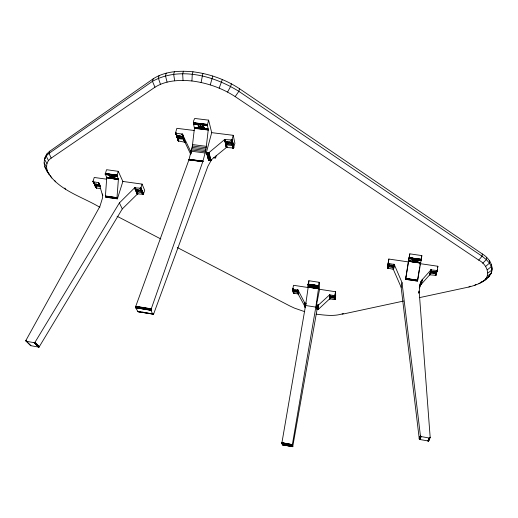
<?xml version="1.0" encoding="UTF-8"?>
<svg xmlns="http://www.w3.org/2000/svg" width="518" height="518" viewBox="0 0 518 518"><rect width="100%" height="100%" fill="white"/><g stroke="black" fill="none" stroke-linecap="round" stroke-linejoin="round"><path stroke-width="0.78" d="M335.016 297.099C336.396 301.754 331.429 298.232 329.416 299.08L318.674 309.026L316.938 308.903L316.537 304.791L319.574 289.29L319.192 282.304L308.845 280.73L308.093 284.57L311.312 285.159L311.441 287.244L311.473 284.835M118.253 171.316L117.016 175.414L113.325 175.11L114.698 178.393L118.408 179.099L117.003 197.643L117.398 198.841L122.87 181.442L118.253 171.316L106.54 169.71L105.264 174.042L108.929 174.631L110.328 177.791L118.382 178.988L117.003 175.654L105.283 173.795L117.003 175.537L113.325 175.11L113.565 174.825M334.596 299.566L334.725 295.461L335.612 291.757L319.574 289.29M419.833 265.222L420.066 263.643L437.878 266.258L437.354 269.988L436.557 272.015L431.118 271.335L431.235 270.733M316.537 304.791L318.337 305.173L329.513 294.93L329.875 294.891L329.985 298.918L329.953 297.669L334.596 298.316L334.686 299.534L334.699 298.277M334.673 296.413L334.855 299.423L334.965 295.163L334.24 295.564L329.875 294.891L329.862 298.905L329.513 294.93L329.416 299.08M194.159 130.478L176.858 128.328L175.641 132.602L176.165 133.294L182.045 134.039L184.473 141.99L183.728 138.941L182.938 138.423L178.024 138.021L177.48 138.494L178.224 140.89L184.991 142.269L190.786 154.5M334.777 299.488L334.291 297.572M176.962 136.914L178.283 140.987L175.667 132.485L177.091 135.833L182.809 136.551L184.771 142.081L182.045 134.039L182.867 136.564L182.634 135.71M311.441 287.192L311.577 286.156L315.443 286.752L315.3 287.93L315.268 285.496M334.848 297.41L334.874 295.331M319.192 282.304L318.512 285.755L308.152 284.175L308.074 284.932L311.305 285.431C311.661 283.948 306.002 283.993 308.184 287.231L305.555 305.49L281.915 442.767L282.304 444.852L292.741 446.574L317.327 308.048M415.19 258.722L421.186 259.939L417.631 280.432L405.736 278.639L409.071 258.599C414.083 259.693 414.238 258.747 409.162 258.061L421.225 259.706L409.22 257.718L409.142 258.171L421.205 259.822L421.84 255.594L409.816 253.846L408.294 261.907L388.843 259.045L388.241 262.93L388.746 263.461L394.256 264.51L402.007 282.543L420.428 435.839L421.121 436.564L429.396 438.047L430.16 437.25L419.153 291.245L420.448 282.867L421.872 280.057L430.931 269.93L436.972 270.474L436.331 272.921L437.16 270.351L435.755 275.304L429.694 274.818L420.752 284.835L419.34 287.613L420.448 282.867M109.35 174.307L110.36 176.398L110.328 177.797L106.721 177.376L105.264 174.152L111.551 174.605M114.769 177.104L110.36 176.398L110.328 177.791L106.689 177.285L118.35 178.904L106.721 177.376L112.555 178.211M292.787 446.38L292.664 446.788L292.346 444.716L315.818 307.109L318.518 288.552L318.453 286.156L308.093 284.57M149.786 313.384L138.034 311.7L135.664 307.776L135.658 306.611L189.031 159.55L192.372 145.985L194.451 128.14L193.389 123.524L197.74 124.048L198.757 128.153L208.294 129.345L206.17 147.74L205.141 152.991L202.784 161.687L151.269 308.819C150.485 310.25 152.972 315.721 153.697 313.824L207.906 166.259L211.376 160.062M298.368 292.281L298.077 290.145L298.536 294.198L297.785 289.944L298.141 293.971L305.29 307.168L304.895 303.231L298.077 290.145L293.272 289.225L292.864 288.571L293.551 285.295L308.624 287.607M329.862 298.905L329.752 294.878L329.862 296.154L334.259 296.827L334.77 296.71L334.803 295.402M318.531 288.28L308.223 286.862L318.525 288.442L315.3 287.93L318.531 288.351L315.307 287.833L315.443 286.752M203.062 124.488L203.962 128.898L208.307 129.5L194.438 127.635C200.356 129.61 199.067 127.227 198.044 123.621C193.13 124.857 192.152 123.122 194.684 118.447L208.612 120.144L211.7 132.647L206.417 152.363L208.495 160.127L210.224 160.697L226.379 147.513L233.456 147.973L234.9 143.311L233.249 135.321L211.7 132.647M194.457 127.791L201.366 128.581L201.45 126.768L198.847 126.444L198.737 128.05L194.412 127.512L201.353 128.47L201.45 126.768M208.612 120.144L207.342 125.233L208.294 129.345L203.962 128.898L204.098 128.173L201.502 127.849M311.305 285.431L308.08 284.667M117.003 197.928L105.407 196.277L106.747 177.486M114.821 177.35L110.444 176.742L110.328 177.797L110.36 176.398M113.403 175.634L117.074 176.139L113.371 175.557L117.049 176.068L117.094 175.071L105.296 173.672L111.143 174.579M334.259 296.827L334.343 295.571L334.369 296.84L334.725 295.461L334.68 296.762C335.055 295.066 333.806 295.26 334.259 296.827L334.719 296.51M482.711 281.475C491.97 275.939 486.667 263.934 478.716 260.114L235.172 96.607C222.209 88.138 207.271 82.906 191.932 80.97L192.256 74.417L193.007 71.795C209.531 73.847 225.621 79.519 239.523 88.727L482.336 253.956C488.888 257.932 494.301 265.663 491.142 273.472C486.616 281.287 477.279 284.887 468.92 287.004L419.302 297.669M96.277 187.322L96.665 188.04L100.725 188.623M106.714 179.196L94.231 177.467L93.039 181.429L96.335 187.807C93.719 186.273 94.93 182.109 96.575 185.36L100.252 185.891M141.31 189.892L140.98 190.333L136.059 189.646L136.098 189.141L137.898 193.868L143.344 194.36L144.677 190.326L142.087 184.11L122.87 181.442M198.847 126.444L198.744 128.069L198.906 127.052L204.124 127.784M334.686 299.534L334.79 298.219M203.017 125.155L207.381 125.693L202.998 125.084L207.362 125.602L207.453 124.411L193.499 122.701M388.157 264.025L387.775 268.227L393.285 269.231L394.036 264.309L393.285 269.231L401.146 287.276L419.256 438.908L419.923 439.517L428.218 440.98L428.755 440.598L428.839 440.203L428.218 440.98L429.539 438.04M334.596 298.316L334.395 299.592L335.036 299.106L335.651 295.817L335.612 291.757M387.982 266.699L393.499 267.696L393.894 264.245L393.622 265.786L388.642 265.035L388.241 264.853L388.377 263.215L387.697 268.149C387.354 264.853 391.699 265.967 393.337 267.016M281.87 443.285L292.301 445.26L292.359 444.625L281.928 442.676M281.87 443.084L292.307 445.033M393.285 269.231L393.699 265.294L393.505 265.76M419.127 269.969L417.469 281.157L417.612 280.542L405.717 278.749L405.6 279.357L408.294 261.907M393.725 265.825L393.894 264.245L393.674 265.805M388.241 264.853L388.746 263.461L388.235 262.723L387.555 267.767L388.176 268.415L388.448 263.293M388.39 266.887L388.066 268.389L388.286 264.737M393.563 265.766L393.745 264.206M489.711 260.878L489.452 263.125L491.291 266.666L491.847 270.143L487.904 272.967M489.393 275.103L489.225 276.56L485.521 278.898M491.543 264.439L491.291 266.666L487.354 269.755M486.622 257.349L486.357 259.602L482.724 263.241M482.336 253.956L482.07 256.216L478.716 260.114M99.883 207.329C81.87 196.426 57.932 190.352 46.769 170.765C42.457 164.666 43.642 155.562 49.806 151.185L153.237 78.788C164.931 71.212 179.519 70.513 193.007 71.795M293.538 290.527L292.864 288.571L293.382 292.819L292.91 288.934L293.538 290.527L297.818 291.194L297.669 289.912L298.141 293.971L293.622 293.201L293.654 291.343M293.382 292.638L292.851 288.662L293.434 292.994C292.346 289.724 299.32 291.012 298.258 293.997L298.057 291.997M45.053 158.553L45.228 157.109M388.746 263.461L388.513 266.161M318.453 286.156L315.203 285.755L318.428 286.473L318.531 285.664L308.171 284.078M329.908 297.662L329.901 296.031M48.97 174.158C45.474 169.172 45.565 161.545 51.178 158.119L154.96 87.225C165.896 80.329 179.416 79.759 191.932 80.97M387.594 267.968L388.843 259.045M387.639 268.059L388.312 263.131M388.099 266.479L388.442 264.53M388.396 266.22L388.649 264.368M388.649 266.123L388.817 264.886M388.785 266.097L388.953 264.866M388.921 266.09L389.096 264.86M389.057 266.103L389.232 264.873M435.755 275.304L436.24 273.4M318.512 285.755L308.1 284.473M420.59 262.717L412.386 261.363L412.483 260.761L416.971 261.422L416.88 261.998L408.624 260.955L420.571 262.827L408.566 261.337L420.525 263.092M390.093 264.892L389.976 265.715L391.912 266.006M419.36 268.389L419.599 266.809M392.864 265.41L392.676 266.64L393.421 267.139M392.832 266.679L393.02 265.443M392.981 266.731L393.168 265.501M393.117 266.809L393.304 265.579M393.233 266.906L393.421 265.669M413.927 259.861L414.102 259L416.103 259.291L415.928 260.153L413.927 259.861L414.141 258.443M415.928 260.153L416.142 258.741M393.402 269.321L394.159 264.4M393.499 269.431L394.256 264.51M393.57 269.554L394.327 264.633M417.081 260.787L412.593 260.127L417.094 260.709L416.873 262.024L420.61 262.62L408.605 261.072L420.571 262.827M405.549 278.574L405.788 277.013M415.203 258.806L409.201 257.828L421.244 259.589L409.233 257.608L409.816 253.846M201.101 82.479L202.881 73.407M414.614 261.765L408.644 260.865L412.386 261.363L412.555 260.34L417.061 260.884L412.574 260.224M388.383 264.951L388.636 263.416M417.437 259.097L416.88 261.998L420.622 262.548L408.657 260.787L412.386 261.363L412.606 260.049M387.956 268.35L388.209 266.841M412.555 260.34L417.042 261.001M417.45 259.175L409.22 257.718L409.071 258.599L412.885 258.806L412.95 258.34L412.393 261.337M405.685 278.911L405.775 278.38L417.676 280.173L417.579 280.704M417.437 259.253L409.084 258.54L412.885 258.806M421.121 260.301L417.404 259.466L421.166 260.042C416.194 258.689 415.935 259.971 421.108 260.36L417.34 259.809L421.121 260.301L421.276 259.369L409.233 257.608M401.146 287.276L402.007 282.543M431.021 270.94L429.966 274.695L431.203 269.807L430.115 274.676L430.575 273.161L436.169 273.789L437.231 270.273M436.396 272.753L437.069 270.422C433.009 276.062 438.668 268.991 435.657 275.362L436.072 273.841L435.327 275.427L436.033 274.877M492.1 267.929L491.142 273.472L487.276 276.042M430.872 271.335L431.203 269.807M298.044 292.476L293.305 291.789L293.544 293.143M420.875 259.984L421.84 255.594M431.63 272.423C432.167 269.761 429.079 273.892 430.115 274.676C429.532 270.15 435.301 274.663 435.683 272.086M430.84 271.982L430.115 274.676L430.73 272.248M435.839 275.239L436.052 273.446M419.282 287.95L420.797 281.876M420.163 285.703L421.276 280.937M418.784 292.91L419.172 291.032M418.79 293.123L419.146 291.466M420.752 284.835L421.872 280.057M421.458 284.039L422.584 279.254M436.557 272.015L436.389 271.529L436.104 272.073L436.972 270.474L436.331 272.921M429.59 274.909L430.821 270.027M429.694 274.818L430.931 269.93M429.823 274.741L431.06 269.852M282.401 444.638L282.491 444.217L282.316 444.845L289.789 446.024M430.678 272.779L431.507 269.794L431.118 271.335M430.892 272.578L431.125 271.665M431.254 271.594L430.264 274.682L430.549 273.161M431.164 272.455L431.397 271.536M233.249 135.321L231.896 139.957L224.592 139.575L208.676 152.875L210.722 160.638M431.319 272.423L431.552 271.51M431.475 272.41L431.863 271.51M229.085 142.146L230.607 142.34L230.892 143.661L228.613 143.376L228.956 142.061M239.523 88.727L238.843 91.343L235.172 96.607M216.291 155.439L215.624 157.809L214.18 157.686L215.553 157.861M434.686 271.503L434.472 272.319L432.504 272.028L432.718 271.212L434.032 271.406M231.352 83.787L230.659 86.409L227.557 92.055M435.554 272.054L435.308 272.973L435.981 273.342L436.512 271.762M435.806 272.125L435.916 275.162L437.354 269.988M435.683 273.096L435.929 272.183M435.211 275.421L435.612 273.905M435.793 273.167L436.039 272.254M436.104 272.073L436.519 270.532L437.328 270.085M435.891 273.251L436.389 271.529M437.496 267.67L437.878 266.258M436.111 273.556L436.545 271.892M222.345 79.5L219.179 88.105M435.327 275.427L435.735 273.918M435.444 275.421L435.852 273.905M435.554 275.401L435.968 273.886M114.756 178.283L110.379 177.674M212.762 76.004L210.276 84.881M200.149 126.094L199.78 124.689L202.098 124.974L202.467 126.379L200.149 126.094L200.518 124.76M179.811 135.962L181.3 136.15L181.708 137.477L179.481 137.199L179.921 135.645M183.424 71.212L182.66 73.821L183.035 80.4M174.417 71.659L173.647 74.262L174.67 80.782M93.117 181.611L98.821 182.828L102.467 194.936L102.506 198.005L99.948 206.319L26.004 340.281L26.321 341.278L34.123 342.67L34.978 342.314L119.386 202.926L134.602 187.846L140.734 188.189L142.087 184.11M183.812 139.232L177.557 138.591L178.678 141.246L177.564 138.377M436.292 272.079L436.752 270.538M166.246 73.116L165.462 75.706L167.074 82.084M159.123 75.524L158.34 78.095L160.451 84.259M153.237 78.788L152.454 81.339L49.048 153.354L46.147 156.06L44.477 159.253L46.892 163.533M111.351 176.094L110.833 175.013L112.788 175.285L113.293 176.366L111.351 176.094L111.791 174.689M204.098 128.173L203.943 128.723L208.275 129.222L203.956 128.807L208.294 129.345L203.962 128.852M136.059 189.646L137.898 193.868M49.806 151.185L49.048 153.354L51.178 158.119M46.905 153.904L46.147 156.06L48.465 160.599M226.78 144.367L226.113 141.388L225.809 141.951C234.266 141.615 231.889 142.113 233.333 148.031L232.601 144.82L227.803 144.075L226.411 144.917L226.858 147.371L224.747 139.504L226.243 147.604M419.237 438.804L420.428 435.839L421.121 436.564L419.923 439.517M419.256 438.908L420.448 435.942M419.289 439.005L420.48 436.039M419.334 439.102L420.525 436.137M419.392 439.186L420.584 436.227M419.463 439.27L420.655 436.311M419.541 439.342L420.733 436.383M419.625 439.4L420.823 436.447M419.722 439.452L420.92 436.499M419.82 439.491L421.017 436.538M427.939 440.973L429.254 438.034L430.134 437.529M428.075 440.993L429.396 438.047M428.354 440.941L429.675 438.001M428.477 440.889L429.798 437.943M428.587 440.805L430.16 437.25M428.684 440.708L430.16 437.393M329.94 297.539L330.762 297.002L334.188 297.533M136.823 191.828C138.669 189.866 143.447 191.343 143.033 194.515L142.243 192.605L137.011 191.951M96.335 187.807L94.762 184.758L95.972 184.201M293.505 291.537L292.961 289.012M136.992 191.569L134.9 187.717L137.587 193.881L122.3 208.922L39.29 346.697L38.442 347.047L30.879 345.707L30.348 345.208M140.948 187.924L140.067 188.377L140.89 190.32L141.259 189.782M96.575 185.36L95.403 185.968L96.4 187.885L94.127 183.56L94.496 183.191M329.953 297.669L330.497 297.041M176.949 135.107L176.534 135.515L177.091 135.833M105.989 197.118L105.419 196.4L117.016 198.051M485.619 266.485L489.452 263.125L486.357 259.602L482.07 256.216L238.843 91.343C213.979 75.796 179.623 66.298 152.454 81.339L154.96 87.225M430.885 271.749L431.747 271.49M306.222 303.263L304.429 302.9L304.824 306.837L305.29 307.168M293.706 289.821L293.11 290.268L293.026 289.083L293.434 290.501M141.874 192.631L142.69 194.541L141.964 192.644L142.8 194.554L143.596 193.997M468.92 287.004L470.117 286.163M474.287 285.567L475.971 284.486M316.084 314.161C325.013 315.158 334.796 316.673 343.343 313.487M478.923 283.709L486.175 279.338M214.148 157.679L215.728 157.582M231.119 140.177L232.129 139.653L233.566 147.895L232.977 145.493L232.064 144.613L231.119 140.177L231.941 142.677L231.779 140.035L232.349 142.521L231.896 139.957L233.566 147.895L231.896 139.957M231.65 142.683L232.336 142.385M480.665 282.329L482.09 281.76M137.102 191.459L138.008 191.187L137.257 189.452M233.204 148.077L232.711 145.616L226.47 144.923L227.26 144.121L226.761 141.887M342.12 314.251L403.554 301.055M206.417 152.363L208.514 152.92L210.561 160.684M105.264 174.042L113.785 174.974M305.86 303.373L305.885 304.94M193.415 123.886L197.766 124.424L193.389 123.524M117.314 198.744L105.737 197.093M108.974 174.417L109 175.026L105.277 174.262L108.929 174.631M207.362 124.955L200.447 124.042L200.356 124.385L207.342 125.233L200.356 124.262L207.375 124.806L193.415 123.096L203.017 124.585M207.349 125.097L200.356 124.262L207.349 125.097L200.356 124.288L207.362 125.602M118.382 178.988L106.76 177.609L118.421 179.513M112.581 178.704L118.428 179.364L106.766 177.752L118.421 179.228M117.049 176.068L113.351 175.46L117.01 175.88L113.325 175.11M193.389 123.388L197.746 123.906L193.402 123.245M193.389 123.66L197.74 124.184M207.427 124.534L193.467 122.824L193.434 123.983L197.785 124.514L197.831 123.724L202.506 124.275M193.441 122.96L207.394 124.67M197.785 123.808L202.409 124.404M193.395 123.783L197.746 124.307M198.873 126.567L204.066 127.163M198.893 126.709L204.092 127.292M201.515 127.117L204.111 127.434M198.906 126.871L201.502 127.195M201.521 127.286L204.124 127.603M198.899 127.234L201.496 127.557M201.515 127.655L204.118 127.972M198.886 127.428L201.483 127.745M198.867 127.622L201.463 127.94M201.476 128.043L204.079 128.367M198.834 127.81L201.431 128.127M201.444 128.237L204.047 128.555M194.412 127.512L208.275 129.222M194.457 127.959L208.307 129.668M194.451 128.14L208.301 129.856M194.438 128.334L208.288 130.044M414.536 262.212L420.545 262.956L408.585 261.195L414.575 261.966M192.541 144.587L206.339 146.335M192.372 145.985L206.17 147.74M192.165 147.371L205.963 149.132M191.925 148.711L205.724 150.479M191.647 150L205.445 151.774M191.88 150.842L190.145 150.291L182.349 134.136L184.991 142.269L182.576 134.324L183.864 138.442M191.336 151.217L205.141 152.991M189.102 159.311L202.959 161.117M189.07 159.434L202.926 161.24M189.031 159.55L202.894 161.357M188.999 159.667L202.855 161.474M188.96 159.777L202.823 161.584M188.921 159.881L202.784 161.687M202.978 124.909L207.349 125.492M108.929 174.501L105.271 173.918L117.016 175.414L105.322 173.562L105.342 174.521L109 175.026M105.277 174.262L108.935 174.747M112.574 178.315L118.408 179.099M105.322 173.562L117.062 175.175L111.215 174.262M109.9 174.32L111.467 174.527M109.02 174.339L113.423 174.948M110.425 176.612L114.802 177.214M110.457 176.884L114.834 177.493M110.457 177.039L114.834 177.648M110.451 177.201L114.828 177.804M110.438 177.363L114.808 177.965M110.412 177.519L114.789 178.127M113.351 175.46L117.023 175.984M93.039 181.429C92.295 184.227 99.799 185.748 99.508 184.117M95.163 184.402L96.568 188.002L95.467 186.02L100.544 186.817M409.11 258.378L412.872 258.909M214.115 157.64L215.449 157.731M105.4 196.134L116.997 197.792M105.445 196.503L117.036 198.161M105.782 197.157L117.45 198.847M214.096 157.595L215.469 157.789M113.332 175.356L117.01 175.88M415.235 258.592L421.263 259.479L415.248 258.488M412.529 260.47L417.016 261.13M412.457 260.917L416.945 261.571M412.432 261.066L416.919 261.726M412.406 261.221L416.893 261.875M390.74 264.989L392.029 265.184M417.366 259.667L421.134 260.23M308.223 286.862L311.435 287.341M417.385 259.57L421.153 260.14M405.756 278.516L417.65 280.303M405.698 278.839L417.592 280.633M405.607 279.267L416.686 280.931M405.6 279.331L417.476 281.054M105.271 173.918L111.124 174.806M308.132 284.272L318.499 285.858M308.119 284.376L318.479 285.962M315.203 285.755L318.447 286.253M315.19 286.02L318.428 286.519L315.19 285.936M311.577 286.227L315.443 286.901M311.571 286.415L315.436 287.004M311.564 286.532L315.423 287.121M311.545 286.661L315.41 287.25M311.532 286.797L315.397 287.386M311.512 286.933L315.371 287.529M311.486 287.076L315.352 287.665M308.21 286.972L318.518 288.552M308.197 287.095L318.505 288.675M308.184 287.231L318.486 288.811M295.94 290.52L294.826 290.352L294.91 291.025L296.581 291.284L296.497 290.611M332.75 296.212L331.617 296.037L331.63 296.71L333.327 296.976L333.314 296.302M305.555 305.49L315.818 307.109M409.162 258.061L415.164 259.019M315.19 285.884L318.434 286.409M308.068 284.822L311.305 285.347M135.755 306.287L151.269 308.819L151.114 310.12L135.599 307.582M135.703 306.442L151.217 308.974M151.178 309.142L135.658 306.611L135.664 307.776L151.172 310.314M135.625 306.786L151.139 309.324M135.599 306.96L151.114 309.499M135.58 307.135L151.101 309.673M135.58 307.303L151.094 309.842M135.587 307.452L151.094 309.991M135.625 307.692L151.139 310.23M139.102 311.532L140.637 311.784M142.165 312.037L143.7 312.289M152.124 313.675L153.658 313.921M151.275 313.707L153.613 314.012M137.969 311.635L153.529 314.148M138.002 311.674L153.445 314.219M281.915 442.767L292.346 444.716M281.902 442.851L292.333 444.8M281.889 442.935L292.314 444.962M281.87 443.149L292.294 445.202M283.158 444.684L284.635 444.962M286.117 445.234L287.594 445.512M291.284 446.205L292.761 446.484M291.265 446.296L292.741 446.574M282.355 444.781L292.722 446.652M304.746 311.687L294.36 308.08L289.802 305.944L177.285 247.52M334.078 297.507L334.634 297.831L334.615 296.322M117.081 216.259L160.8 238.96M208.495 160.127L209.11 160.554L207.045 152.791M316.796 308.715L317.275 309.058L317.022 305.134M183.78 139.083L182.938 138.423L182.252 136.189M297.643 290.52L297.824 292.042M297.358 291.822L298.018 292.359M142.327 192.32L140.864 189.957M25.913 340.812L30.879 345.707M25.952 340.935L30.75 345.674M34.434 342.657L38.753 347.041M34.22 342.676L38.649 347.054M34.123 342.67L38.442 347.047L39.355 346.613L34.978 342.314M34.907 342.398L39.219 346.782M34.829 342.469L39.141 346.853M34.738 342.534L39.051 346.918M34.538 342.631L38.954 346.969M94.762 184.758L96.4 187.885L93.033 181.229M293.376 292.728L293.887 293.311L293.162 290.177M96.251 187.425L96.775 188.066L95.778 186.15M46.769 170.765L49.372 174.32M50.201 175.531L51.781 177.998M44.82 166.705L47.177 170.403M54.85 180.717L55.53 181.831M44.043 162.833L46.465 166.835M95.921 186.635L93.059 181.125L94.192 183.637M93.557 181.87L94.574 183.825M95.053 184.486L95.558 185.742M95.836 184.194L96.432 185.353M95.694 184.201L96.296 185.36M95.558 184.227L96.154 185.386M95.416 184.266L96.018 185.425M95.286 184.324L95.888 185.483M93.447 181.85L94.464 183.799M94.36 183.761L93.182 181.689L94.127 183.56M96.529 183.799L97.067 184.835L98.951 185.101L98.42 184.065M102.182 193.972L102.881 195.325M100.382 186.079L98.362 182.543L99.359 184.499M95.61 186.104L96.568 188.002M119.386 202.926L122.3 208.922M135.949 189.64L135.056 187.691L135.891 189.64M140.89 190.32L140.177 188.384L141.259 190.294L140.637 188.254L143.253 194.425L142.333 192.573L142.916 194.541L142.061 192.638L142.8 194.554M134.9 187.717L135.774 189.653M134.486 187.943L137.179 194.114M64.879 188.015L65.365 189.128M134.745 187.769L137.438 193.933M134.602 187.846L137.296 194.01M136.933 189.452L137.691 191.187M136.778 189.491L137.529 191.226M136.623 189.543L137.374 191.284M136.228 189.044L137.231 191.362M137.095 189.439L137.853 191.174M138.125 189.633L138.571 190.663L140.488 190.935L140.048 189.905M143.143 194.477L141.097 189.588M140.89 188.021L143.428 194.276M140.734 188.189L143.344 194.36M141 189.983L141.861 191.764M140.987 187.82L143.557 194.095M142.152 192.625L142.916 194.541M140.3 188.377L141.077 190.326M182.867 136.564L182.2 134.078L185.068 142.385L182.647 134.44M175.764 133.035L176.955 135.807M178.03 138.811L178.807 141.272L178.16 140.553L175.641 132.602L176.936 136.493M176.916 136.603L178.186 140.443M225.362 143.667L226.379 147.513L224.592 139.575L226.69 147.39L224.909 139.459L227.02 147.377L225.246 139.446L226.858 147.371M177.655 138.675L178.451 141.142M177.771 138.74L178.561 141.2M177.014 137.011L175.706 132.932L178.16 140.669M176.923 136.817L175.641 132.602M177.46 135.722L178.166 137.963M177.318 135.781L178.024 138.021M176.295 133.32L177.771 138.177M176.716 135.289L177.661 138.274M182.2 134.078L184.628 142.023L183.469 138.092M178.062 135.664L178.768 137.898M177.914 135.651L178.619 137.892M177.765 135.658L178.464 137.898M177.609 135.684L178.315 137.924M179.066 135.871L179.481 137.199M175.842 133.12L176.716 135.69M177.48 138.494L178.224 140.89M182.737 135.826L183.806 139.387M182.589 136.279L183.268 138.513M182.427 136.221L183.113 138.461M190.32 150.518L191.168 153.347M191.064 153.237L190.145 150.291L190.754 150.699L191.388 152.816M190.592 150.667L191.226 152.784M190.449 150.602L191.084 152.726M206.883 152.752L208.948 160.515M206.727 152.693L208.799 160.457M206.494 152.493L208.67 160.366M208.832 152.804L210.871 160.567M208.346 152.946L210.392 160.709M231.663 140.1L232.219 142.592M231.527 140.145L232.083 142.644M226.424 142.029L226.923 144.263M225.984 141.511L226.651 144.49M226.463 144.768L225.077 139.439L225.926 143.441M227.311 141.841L227.803 144.075M227.13 141.828L227.622 144.062M226.942 141.848L227.441 144.082M226.593 141.945L227.085 144.179M228.328 142.055L228.613 143.376M231.255 140.184L231.792 142.69M231.876 142.45L232.349 144.684M231.734 142.405L232.213 144.639M232.802 148.109L232.278 145.655L232.938 148.116L233.838 147.481L232.168 139.536L232.97 143.648M232.077 141.932L232.796 145.008M231.973 141.841L232.601 144.82M232.427 145.668L233.074 148.109L232.711 145.616M26.004 340.281L26.204 341.22M232.129 139.653L233.741 147.701M293.486 293.071L293.369 291.867L293.887 293.311M232.847 145.564L233.333 148.031M233.009 143.538L233.799 147.598M232.977 145.493L233.456 147.973M232.763 143.933L231.986 139.866L233.657 147.805L232.919 143.751M297.785 289.944L298.601 294.295L298.135 290.242M292.91 288.934L293.434 292.994M293.441 291.932L293.622 293.201M293.628 292.029L293.79 293.292M293.233 290.093L293.428 291.615M293.369 289.251L293.589 291.472M293.026 289.083L293.246 290.41M297.844 290.831L298.051 292.599M304.778 303.205L305.167 307.142M304.668 303.153L305.057 307.09M304.487 302.998L304.96 307.019M308.845 280.73L308.968 282.284M329.364 297.079L329.513 299.009L329.629 294.891L329.772 296.905M312.574 285.308L312.626 286.014L314.348 286.279L314.303 285.573M316.602 304.888L316.861 308.819M316.899 305.102L317.152 309.032M316.783 305.05L317.042 308.981M316.686 304.979L316.938 308.903M318.337 305.173L318.576 309.097M318.227 305.225L318.466 309.149M318.11 305.264L318.35 309.188M317.987 305.277L318.227 309.201M334.777 297.468L334.855 299.423L334.926 295.254L334.971 299.281M334.958 297.267L335.016 299.19L334.965 295.163M334.544 295.545L334.576 296.808M330.115 295.72L330.154 297.228M330.024 295.81L330.063 297.326M334.447 295.564L334.473 296.827M334.298 299.585L334.388 298.349M334.544 296.238L334.563 297.753M393.337 267.631L393.143 269.166L393.395 267.651M431.352 269.787L431.015 271.328L431.352 269.787M430.6 273.161L430.264 274.682L430.626 273.167M437.069 270.422L436.396 272.889L437.069 270.422M318.434 305.096L317.864 305.27L318.104 309.194L318.674 309.026L318.434 305.096M208.968 152.706L208.178 152.933L210.224 160.697L211.007 160.47L208.968 152.706M136.894 191.951L137.743 193.861L136.894 191.951M198.75 128.108L194.438 127.635L201.36 128.535L194.438 127.635L198.757 128.153M207.342 125.233L200.356 124.352L207.342 125.233M318.531 288.351L315.307 287.898L318.531 288.351M117.003 197.643L105.407 195.992L105.478 196.587L117.068 198.245L117.003 197.643M311.441 287.244L308.223 286.765L311.441 287.27M99.411 184.505L98.362 182.543L99.385 184.499M99.825 185.088L98.504 182.576L99.773 185.068"/></g></svg>
